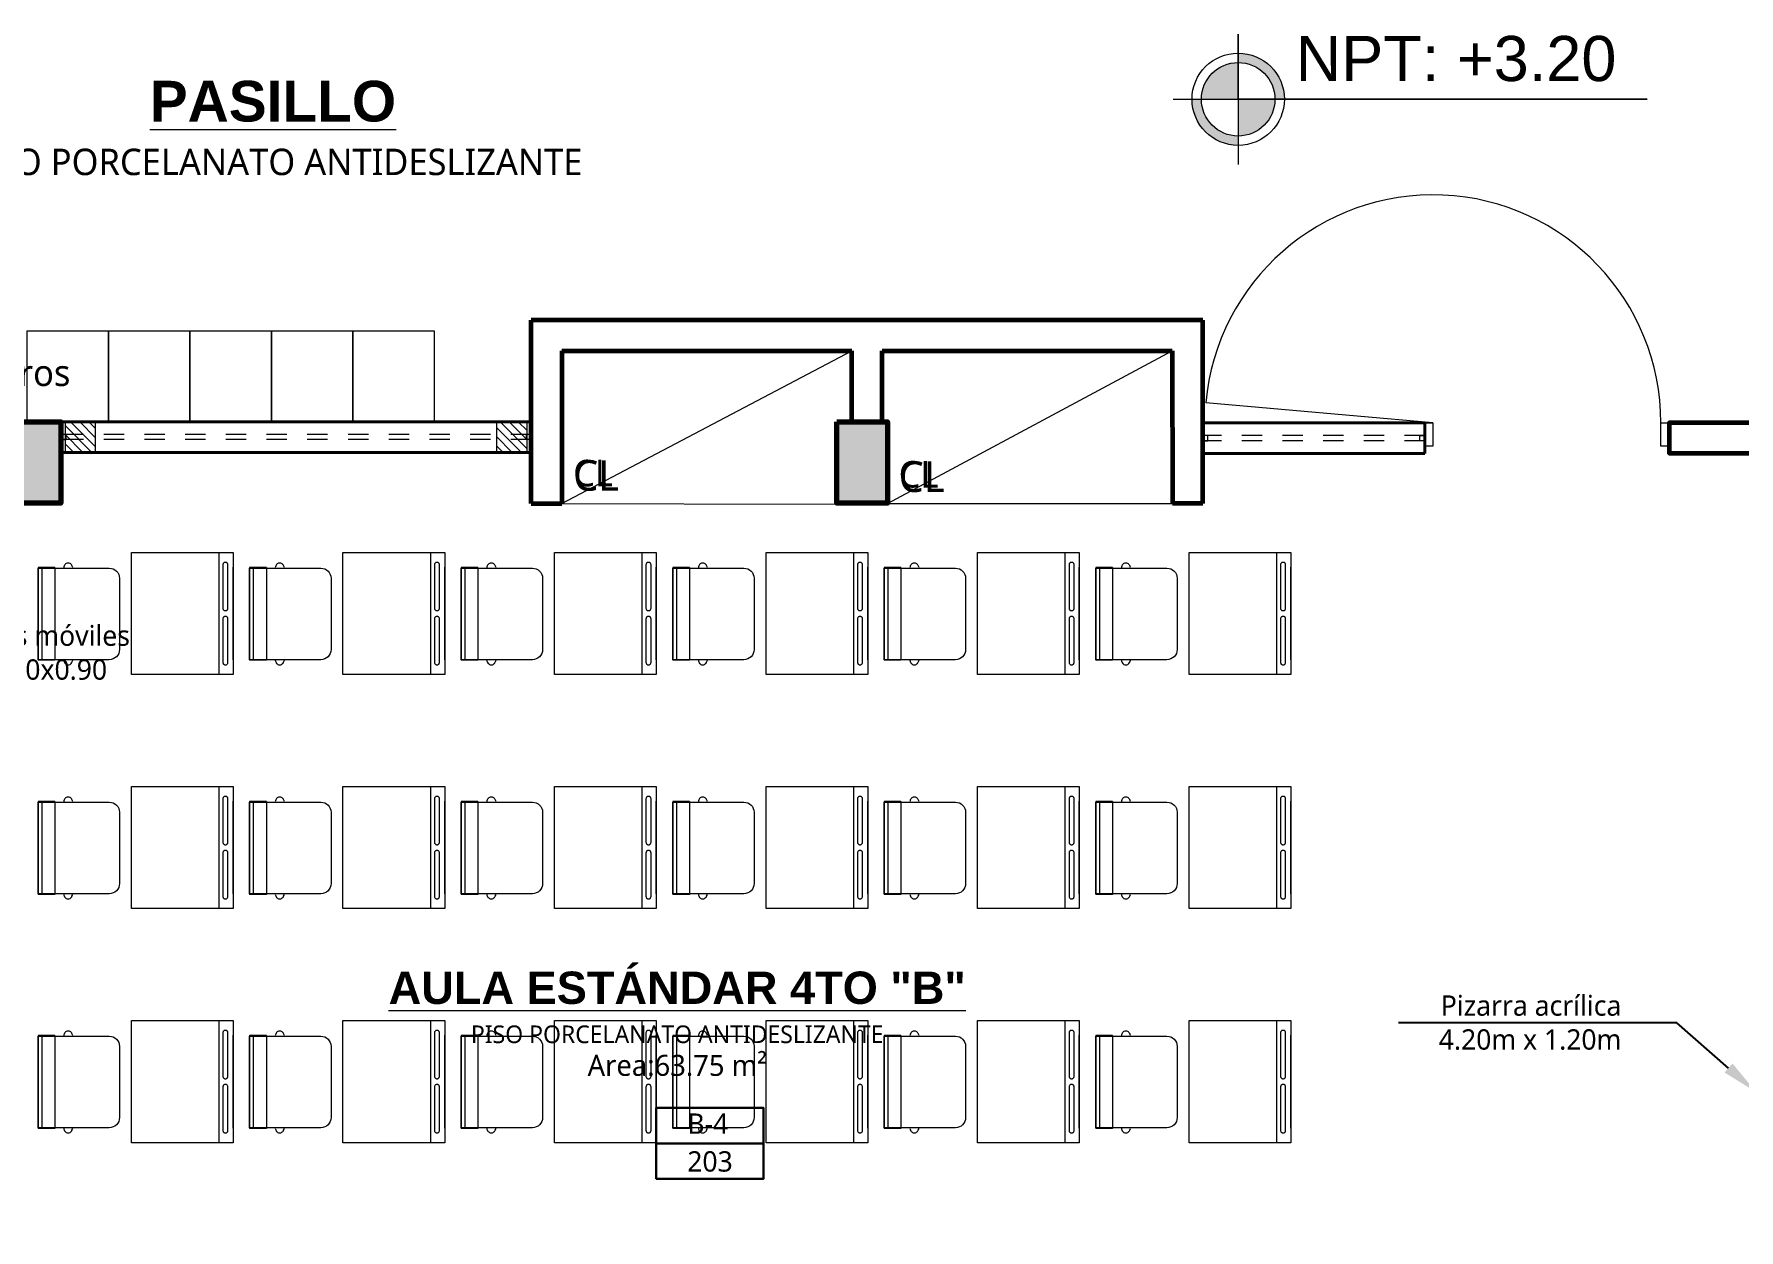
# Model space of a CAD drawing. Header units: metres. Extents: x 28 to 239, y -1 to 113.
# Drawn here: x 114.63 to 123.01, y 41.52 to 47.4 of the extents above; entities that cross this region are included whole.
import ezdxf
from ezdxf import colors
from ezdxf.entities.mleader import LeaderData, LeaderLine
from ezdxf.math import Vec2, Vec3

# ---------------------------------------------------------------- set-up
doc = ezdxf.new("R2010")
doc.units = ezdxf.units.M
doc.linetypes.add('DASHED2', pattern=[0.375, 0.25, -0.125])
doc.layers.add('01', color=7, linetype='Continuous', lineweight=5, true_color=0xcc6600)
doc.layers.add('Mobiliario', color=7, linetype='Continuous', lineweight=0, true_color=0x7f7f7f)
for name, color, linetype, lineweight in [('COLUMNAS 50', 32, 'Continuous', 70), ('COLUMNETASSS', 211, 'Continuous', 20), ('Equipamiento SR', 23, 'Continuous', 0), ('GRAFO 0 BLANCO', 7, 'Continuous', 0), ('GRAFO01', 7, 'Continuous', 0), ('letras sr', 7, 'Continuous', 5), ('MOBILIARIO_Pen_No__1', 7, 'Continuous', 13), ('muro bajo', 191, 'Continuous', 40), ('Muros el', 144, 'Continuous', 60), ('Puertas El', 21, 'Continuous', 15), ('TEXTO 100', 7, 'Continuous', 20), ('Vanos', 140, 'Continuous', 5), ('VENTANAS  50', 161, 'Continuous', 9)]:
    doc.layers.add(name, color=color, linetype=linetype, lineweight=lineweight)
doc.layers.add('perimetroooo', color=3, linetype='Continuous')
doc.styles.add('Generales', font='trebuc.ttf', dxfattribs={"height": 0.1})
doc.styles.add('JOS', font='arial.ttf', dxfattribs={"height": 1})
doc.styles.add('Santa Rosa 1 50', font='trebuc.ttf')

# ---------------------------------------------------------------- blocks, each defined once
blk = doc.blocks.new('School Desk 2')
at = {"layer": 'Equipamiento SR', "linetype": 'Continuous'}
for p, q in [((0.1995077689090495, 0.3017161561056326), (0.6995077689090495, 0.3017161561056326)), ((0.1995077689090494, -0.2982838438943675), (0.1995077689090495, 0.3017161561056326)), ((0.6290288181971163, 0.3017161561056326), (0.6290288181971163, -0.2982838438943677)), ((0.6526425195602622, 0.2496598442804857), (0.6538612632618038, 0.2513570650436437)), ((0.6538612632618038, 0.2513570650436437), (0.6553142139380191, 0.252780703952442)), ((0.6553142139380191, 0.252780703952442), (0.6569579999269314, 0.2538902303617901)), ((0.6569579999269314, 0.2538902303617901), (0.6587405752341685, 0.2546476467919159)), ((0.6587405752341685, 0.2546476467919159), (0.6606098938653587, 0.2550326879202742)), ((0.6606098938653587, 0.2550326879202742), (0.6625052354937352, 0.2550326879202742)), ((0.6625052354937352, 0.2550326879202742), (0.6643745541249254, 0.2546476467919159)), ((0.6643745541249254, 0.2546476467919159), (0.6661571294321625, 0.2538902303617901)), ((0.6661571294321625, 0.2538902303617901), (0.6678009154210748, 0.252780703952442)), ((0.6678009154210748, 0.252780703952442), (0.6692538660972901, 0.2513570650436437)), ((0.6692538660972901, 0.2513570650436437), (0.6704726097988317, 0.2496598442804857)), ((0.6995077689090495, 0.3017161561056326), (0.6995077689090495, -0.2982838438943675)), ((-0.2410380114348112, 0.2279848786331774), (-0.2590611055691766, 0.2279848786331774)), ((-0.2590611055691766, 0.2279848786331774), (-0.2590611055691764, -0.2279848786331774)), ((-0.1766788022277727, 0.2279848786331774), (-0.2410380114348112, 0.2279848786331774)), ((-0.2410380114348112, 0.2279848786331774), (-0.2410380114348111, -0.2279848786331774)), ((-0.1766788022277727, 0.2279848786331774), (-0.1766788022277725, -0.2279848786331775)), ((-0.1321664655412146, 0.2314451824577654), (-0.1326888173346903, 0.2279848786331774)), ((-0.130869652848115, 0.2356097062407981), (-0.1321664655412146, 0.2314451824577654)), ((-0.1289721426366399, 0.2394474516977899), (-0.130869652848115, 0.2356097062407981)), ((-0.1265324866504576, 0.2428444263894243), (-0.1289721426366399, 0.2394474516977899)), ((-0.1236265852980272, 0.2456917042070209), (-0.1265324866504576, 0.2428444263894243)), ((-0.1203390133202028, 0.247908223860399), (-0.1236265852980272, 0.2456917042070209)), ((-0.1167738627057284, 0.2494255898859686), (-0.1203390133202028, 0.247908223860399)), ((-0.1130373940264465, 0.2501956721426852), (-0.1167738627057284, 0.2494255898859686)), ((-0.1092423736034963, 0.2501956721426852), (-0.1130373940264465, 0.2501956721426852)), ((-0.1055059049242144, 0.2494255898859686), (-0.1092423736034963, 0.2501956721426852)), ((-0.10194075430974, 0.247908223860399), (-0.1055059049242144, 0.2494255898859686)), ((-0.09865318233191572, 0.2456917042070209), (-0.10194075430974, 0.247908223860399)), ((-0.09574728097948526, 0.2428444263894243), (-0.09865318233191572, 0.2456917042070209)), ((-0.09330762499330292, 0.2394474516977899), (-0.09574728097948526, 0.2428444263894243)), ((-0.0923599541791148, 0.2375298455519531), (-0.09330762499330292, 0.2394474516977899)), ((-0.0876423579455668, 0.2279848786331774), (-0.0923599541791148, 0.2375298455519531)), ((0.6507146491854036, 0.2434738545735721), (0.6510442738164254, 0.2456574430778143)), ((0.6507146491854036, 0.2423668613295421), (0.6507146491854036, 0.2434738545735721)), ((0.6507146491854036, 0.02704780928709671), (0.6507146491854036, 0.2423668613295421)), ((0.6510442738164254, 0.2456574430778143), (0.6516926801629751, 0.2477397049693306)), ((0.6516926801629751, 0.2477397049693306), (0.6526425195602622, 0.2496598442804857)), ((0.6704726097988317, 0.2496598442804857), (0.6714224491961188, 0.2477397049693306)), ((0.6714224491961188, 0.2477397049693306), (0.6720708555426685, 0.2456574430778143)), ((0.6720708555426685, 0.2456574430778143), (0.6724004801736904, 0.2434738545735721)), ((0.6724004801736904, 0.2434738545735721), (0.6724004801736904, 0.2423668613295421)), ((0.6724004801736904, 0.2423668613295421), (0.6724004801736906, 0.02704780928709682)), ((0.6995077689090495, -0.2262687225275448), (0.6995077689090495, 0.2297010347388101)), ((0.6507146491854036, 0.02594081604306675), (0.6507146491854036, 0.02704780928709671)), ((0.6510442738164254, 0.02375722753882459), (0.6507146491854036, 0.02594081604306675)), ((0.6516926801629753, 0.0216749656473082), (0.6510442738164254, 0.02375722753882459)), ((0.6526425195602622, 0.01975482633615322), (0.6516926801629753, 0.0216749656473082)), ((0.653861263261804, 0.01805760557299518), (0.6526425195602622, 0.01975482633615322)), ((0.6553142139380191, 0.01663396666419681), (0.653861263261804, 0.01805760557299518)), ((0.6569579999269314, 0.01552444025484867), (0.6553142139380191, 0.01663396666419681)), ((0.6587405752341687, 0.01476702382472295), (0.6569579999269314, 0.01552444025484867)), ((0.660609893865359, 0.0143819826963647), (0.6587405752341687, 0.01476702382472295)), ((0.6625052354937352, 0.0143819826963647), (0.660609893865359, 0.0143819826963647)), ((0.6643745541249256, 0.01476702382472295), (0.6625052354937352, 0.0143819826963647)), ((0.6661571294321628, 0.01552444025484867), (0.6643745541249256, 0.01476702382472295)), ((0.6678009154210748, 0.01663396666419681), (0.6661571294321628, 0.01552444025484867)), ((0.6692538660972903, 0.01805760557299518), (0.6678009154210748, 0.01663396666419681)), ((0.6704726097988319, 0.01975482633615322), (0.6692538660972903, 0.01805760557299518)), ((0.6714224491961188, 0.0216749656473082), (0.6704726097988319, 0.01975482633615322)), ((0.6720708555426685, 0.02375722753882459), (0.6714224491961188, 0.0216749656473082)), ((0.6724004801736906, 0.02594081604306675), (0.6720708555426685, 0.02375722753882459)), ((0.6724004801736906, 0.02704780928709682), (0.6724004801736906, 0.02594081604306675)), ((0.6507146491854036, -0.02250850383180159), (0.6510442738164254, -0.02032491532755931)), ((0.6507146491854036, -0.02361549707583155), (0.6507146491854036, -0.02250850383180159)), ((0.6507146491854036, -0.2389345491182769), (0.6507146491854036, -0.02361549707583155)), ((0.6510442738164254, -0.02032491532755931), (0.6516926801629753, -0.01824265343604303)), ((0.6516926801629753, -0.01824265343604303), (0.6526425195602622, -0.01632251412488805)), ((0.6526425195602622, -0.01632251412488805), (0.653861263261804, -0.01462529336172991)), ((0.653861263261804, -0.01462529336172991), (0.6553142139380191, -0.01320165445293164)), ((0.6553142139380191, -0.01320165445293164), (0.6569579999269314, -0.01209212804358351)), ((0.6569579999269314, -0.01209212804358351), (0.6587405752341687, -0.01133471161345778)), ((0.6587405752341687, -0.01133471161345778), (0.660609893865359, -0.01094967048509943)), ((0.660609893865359, -0.01094967048509943), (0.6625052354937352, -0.01094967048509943)), ((0.6625052354937352, -0.01094967048509943), (0.6643745541249256, -0.01133471161345778)), ((0.6643745541249256, -0.01133471161345778), (0.6661571294321628, -0.01209212804358351)), ((0.6661571294321628, -0.01209212804358351), (0.6678009154210748, -0.01320165445293164)), ((0.6678009154210748, -0.01320165445293164), (0.6692538660972903, -0.01462529336172991)), ((0.6692538660972903, -0.01462529336172991), (0.6704726097988319, -0.01632251412488805)), ((0.6704726097988319, -0.01632251412488805), (0.6714224491961188, -0.01824265343604303)), ((0.6714224491961188, -0.01824265343604303), (0.6720708555426685, -0.02032491532755931)), ((0.6720708555426685, -0.02032491532755931), (0.6724004801736906, -0.02250850383180159)), ((0.6724004801736906, -0.02250850383180159), (0.6724004801736906, -0.02361549707583155)), ((0.6724004801736906, -0.02361549707583155), (0.6724004801736908, -0.2389345491182769)), ((-0.2410380114348111, -0.2279848786331774), (-0.2590611055691764, -0.2279848786331774)), ((-0.1766788022277725, -0.2279848786331774), (-0.2410380114348111, -0.2279848786331774)), ((-0.1326888173346901, -0.2279848786331775), (-0.1321664655412145, -0.2314451824577655)), ((-0.1321664655412145, -0.2314451824577655), (-0.1308696528481149, -0.2356097062407981)), ((-0.1308696528481149, -0.2356097062407981), (-0.1289721426366398, -0.23944745169779)), ((-0.1289721426366398, -0.23944745169779), (-0.1265324866504575, -0.2428444263894244)), ((-0.1265324866504575, -0.2428444263894244), (-0.1236265852980271, -0.2456917042070209)), ((-0.1236265852980271, -0.2456917042070209), (-0.1203390133202027, -0.247908223860399)), ((-0.1203390133202027, -0.247908223860399), (-0.1167738627057283, -0.2494255898859687)), ((-0.1167738627057283, -0.2494255898859687), (-0.1130373940264464, -0.2501956721426852)), ((-0.1130373940264464, -0.2501956721426852), (-0.1092423736034962, -0.2501956721426852)), ((-0.1092423736034962, -0.2501956721426852), (-0.1055059049242143, -0.2494255898859687)), ((-0.1055059049242143, -0.2494255898859687), (-0.1019407543097399, -0.247908223860399)), ((-0.1019407543097399, -0.247908223860399), (-0.09865318233191561, -0.2456917042070209)), ((-0.09865318233191561, -0.2456917042070209), (-0.09574728097948515, -0.2428444263894244)), ((-0.09574728097948515, -0.2428444263894244), (-0.0933076249933028, -0.23944745169779)), ((-0.0933076249933028, -0.23944745169779), (-0.09235995417911469, -0.2375298455519531)), ((-0.09235995417911469, -0.2375298455519531), (-0.08764235794556674, -0.2279848786331775)), ((0.6507146491854036, -0.2400415423623069), (0.6507146491854036, -0.2389345491182769)), ((0.6510442738164256, -0.2422251308665491), (0.6507146491854036, -0.2400415423623069)), ((0.6516926801629755, -0.2443073927580655), (0.6510442738164256, -0.2422251308665491)), ((0.6526425195602624, -0.2462275320692204), (0.6516926801629755, -0.2443073927580655)), ((0.653861263261804, -0.2479247528323786), (0.6526425195602624, -0.2462275320692204)), ((0.6553142139380191, -0.2493483917411768), (0.653861263261804, -0.2479247528323786)), ((0.6569579999269314, -0.250457918150525), (0.6553142139380191, -0.2493483917411768)), ((0.6587405752341687, -0.2512153345806508), (0.6569579999269314, -0.250457918150525)), ((0.6606098938653592, -0.2516003757090089), (0.6587405752341687, -0.2512153345806508)), ((0.6643745541249256, -0.2512153345806508), (0.6625052354937352, -0.2516003757090089)), ((0.666157129432163, -0.250457918150525), (0.6643745541249256, -0.2512153345806508)), ((0.667800915421075, -0.2493483917411768), (0.666157129432163, -0.250457918150525)), ((0.6692538660972903, -0.2479247528323786), (0.667800915421075, -0.2493483917411768)), ((0.6704726097988322, -0.2462275320692204), (0.6692538660972903, -0.2479247528323786)), ((0.6714224491961188, -0.2443073927580655), (0.6704726097988322, -0.2462275320692204)), ((0.6720708555426688, -0.2422251308665491), (0.6714224491961188, -0.2443073927580655)), ((0.6724004801736908, -0.2400415423623069), (0.6720708555426688, -0.2422251308665491)), ((0.6724004801736908, -0.2389345491182769), (0.6724004801736908, -0.2400415423623069)), ((0.6995077689090495, -0.2982838438943675), (0.1995077689090494, -0.2982838438943675)), ((0.6290288181971165, -0.2832649421858392), (0.6294560290675858, -0.2832649421858392)), ((0.6625052354937352, -0.2516003757090089), (0.6606098938653592, -0.2516003757090089))]:
    blk.add_line(p, q, dxfattribs=at)
blk.add_lwpolyline([(-0.2590611055691765, 0.225), (0.09093889443082348, 0.225, -0.414213562373095), (0.1409388944308235, 0.1749999999999999), (0.1409388944308235, -0.1749999999999999, -0.414213562373095), (0.09093889443082348, -0.225), (-0.2590611055691765, -0.225), (-0.2590611055691765, 0.225)], format="xyb", dxfattribs=at)
blk = doc.blocks.new('A$C5A0F33B4')
at = {"layer": 'Puertas El', "linetype": 'Continuous'}
blk.add_line((1.119999441994196, 1.16000029099586), (1.217613820813028, 2.275737793701303), dxfattribs=at)
at = {"layer": 'Puertas El', "linetype": 'ByBlock'}
for p, q in [((1.004999441994187, 1.160000290572533), (1.004999441846962, 1.200000290572525)), ((1.004999441846962, 1.200000290572525), (1.119999441846915, 1.200000290995852)), ((1.119999441846915, 1.200000290995852), (1.004999441846962, 1.200000290572525)), ((1.119999441846915, 1.200000290995852), (1.119999441994196, 1.16000029099586)), ((1.119999441994196, 1.16000029099586), (1.004999441994187, 1.160000290572533)), ((1.119999438734339, 8.519135334950079e-07), (1.00499943873433, 8.519135334950079e-07)), ((1.004999446264321, 8.522264280941272e-07), (1.00499944611704, 0.04000085222643435)), ((1.00499944611704, 0.04000085222643435), (1.119999446117049, 0.0400008526497615)), ((1.11999944626433, 8.526497694560931e-07), (1.004999446264321, 8.522264280941272e-07)), ((1.11999944626433, 8.526497694560931e-07), (1.004999446264321, 8.522264280941272e-07)), ((1.119999446117049, 0.0400008526497615), (1.11999944626433, 8.526497694560931e-07))]:
    blk.add_line(p, q, dxfattribs=at)
blk.add_arc((1.119999441994196, 1.16000029099586), 1.119999438346097, 270.0000002109128, 85.00000021091442, dxfattribs=at)
blk = doc.blocks.new('A$C196F1E11')
at = {"layer": '01', "lineweight": 5}
h = blk.add_hatch(dxfattribs=at)
h.set_pattern_fill('ANSI31', scale=0.01, angle=-90.00000000000001)
h.set_pattern_definition([(315, (-134.0448117479611, -149.7282266687256), (0.02245064030267289, 0.02245064030267288), [])])
h.paths.add_polyline_path([(4.056947204844619e-07, 0.1499992563383188), (4.056947204844619e-07, -1.967465408370117e-07), (0.1500004056946977, -1.967465408370117e-07), (0.1500004056946977, 0.1499992563383188)])
at = {"layer": 'COLUMNETASSS', "color": 7, "lineweight": 5}
blk.add_lwpolyline([(4.056947204844619e-07, 0.1499992563383188), (4.056947204844619e-07, -1.967465408370117e-07), (0.1500004056946977, -1.967465408370117e-07), (0.1500004056946977, 0.1499992563383188)], close=True, dxfattribs=at)

msp = doc.modelspace()

# ---------------------------------------------------------------- hatches: boundary and pattern name
at = {"layer": 'GRAFO 0 BLANCO', "true_color": 0x939598}
h = msp.add_hatch(color=252, dxfattribs=at)
h.dxf.hatch_style = 1
h.paths.add_polyline_path([(123.175663276971, 45.4904911936093), (123.425663276971, 45.4904911936093), (123.425663276971, 45.09049119360927), (123.175663276971, 45.09049119360927)])
h.paths.add_polyline_path([(128.9266680314387, 42.22698353088455), (129.0766680314387, 42.22698353088455), (129.0766680314387, 41.82698353088458), (128.9266680314387, 41.82698353088458)])
h.paths.add_polyline_path([(123.1756632730131, 42.22698353088455), (123.3256632730131, 42.22698353088455), (123.3256632730131, 41.82698353088458), (123.1756632730131, 41.82698353088458)])
h.paths.add_polyline_path([(123.1756632731699, 39.39633395044038), (123.4256632731699, 39.39633395044038), (123.4256632731699, 38.9963339504404), (123.1756632731699, 38.9963339504404)])
h.paths.add_polyline_path([(128.8766680314415, 39.39633395044038), (129.1266680314415, 39.39633395044038), (129.1266680314415, 38.9963339504404), (128.8766680314415, 38.9963339504404)])
h.paths.add_polyline_path([(132.9583954475651, 39.39633395044038), (133.2083954475651, 39.39633395044038), (133.2083954475651, 38.9963339504404), (132.9583954475651, 38.9963339504404)])
h.paths.add_polyline_path([(133.0583954475651, 42.22696843089082), (133.2083954475651, 42.22696843089082), (133.2083954475651, 41.82696843089079), (133.0583954475651, 41.82696843089079)])
h.paths.add_polyline_path([(118.5747909120861, 45.4904911936093), (118.8247909120861, 45.4904911936093), (118.8247909120861, 45.09049119360927), (118.5747909120861, 45.09049119360927)])
h.paths.add_polyline_path([(118.5747909077392, 39.39633395044038), (118.8247909077392, 39.39633395044038), (118.8247909077392, 38.9963339504404), (118.5747909077392, 38.9963339504404)])
h.paths.add_polyline_path([(114.5129955051331, 39.39633395044038), (114.7629955051331, 39.39633395044038), (114.7629955051331, 38.9963339504404), (114.5129955051331, 38.9963339504404)])
h.paths.add_polyline_path([(114.5129955083883, 45.4904911936093), (114.7629955083883, 45.4904911936093), (114.7629955083883, 45.09049119360927), (114.5129955083883, 45.09049119360927)])
h.paths.add_polyline_path([(109.9230053872969, 45.4904911936093), (110.1730053872969, 45.4904911936093), (110.1730053872969, 45.09049119360927), (109.9230053872969, 45.09049119360927)])
h.paths.add_polyline_path([(109.9230053824862, 39.39633395044038), (110.1730053824862, 39.39633395044038), (110.1730053824862, 38.9963339504404), (109.9230053824862, 38.9963339504404)])
at = {"layer": 'TEXTO 100', "ltscale": 1.3}
h = msp.add_hatch(color=7, dxfattribs=at)
edge = h.paths.add_edge_path()
edge.add_line((120.7282627601155, 47.07575589437485), (120.5476194203865, 47.07575589722629))
edge.add_line((120.5476194203865, 47.07575589722629), (120.5476194203865, 46.89511255785405))
edge.add_arc((120.547619421991, 47.07575589722629), 0.1806433393724134, 269.9999994913017, 359.9999990956475)
edge = h.paths.add_edge_path()
edge.add_arc((120.5476194216343, 47.07575589437485), 0.1806433422236752, 90.00000039565423, 180)
edge.add_line((120.3669760806584, 47.07575589437485), (120.5476194203874, 47.07575589722629))
edge.add_line((120.5476194203865, 47.07575589722629), (120.5476194203865, 47.25639923659853))
edge = h.paths.add_edge_path()
edge.add_line((120.5476194203865, 47.30249293371915), (120.5476194203865, 47.25639923659853))
edge.add_arc((120.5476194191396, 47.07575589437485), 0.1806433422236752, 0, 89.99999960434582, ccw=False)
edge.add_line((120.7282627601155, 47.07575589437485), (120.7743564600876, 47.07575589722629))
edge.add_arc((120.547619421991, 47.07575589722629), 0.2267370380968789, 0, 90.00000040528428)
msp.add_hatch(color=7, dxfattribs=at).paths.add_polyline_path([(120.366976080586, 47.07575589722629), (120.3208823806245, 47.07575589722629, 0.4142135623730951), (120.5476194203865, 46.84901885746433), (120.5476194203865, 46.89511255742579, -0.4142135623730951)])

# ---------------------------------------------------------------- linework, layer by layer
at = {"layer": 'COLUMNAS 50', "linetype": 'Continuous'}
for points in [[(114.5129955083883, 45.4904911936093), (114.7629955083883, 45.4904911936093), (114.7629955083883, 45.09049119360944), (114.5129955083883, 45.09049119360944), (114.5129955083883, 45.4904911936093)], [(118.5747909120863, 45.4904911936093), (118.8247909120863, 45.4904911936093), (118.8247909120863, 45.09049119360944), (118.5747909120863, 45.09049119360944), (118.5747909120863, 45.4904911936093)]]:
    msp.add_lwpolyline(points, dxfattribs=at)
at = {"layer": 'Equipamiento SR'}
for points in [[(114.5969962072845, 45.48690961215862), (114.5969962072845, 45.93690961215861), (114.9969962072845, 45.93690961215861), (114.9969961596576, 45.4869041047392)], [(114.9969962072844, 45.48690961215862), (114.9969962072844, 45.93690961215861), (115.3969962072844, 45.93690961215861), (115.3969961596575, 45.4869041047392)], [(115.3969962072844, 45.48690961215862), (115.3969962072844, 45.93690961215861), (115.7969962072844, 45.93690961215861), (115.7969961596575, 45.4869041047392)], [(115.7969962072844, 45.48690961215862), (115.7969962072844, 45.93690961215861), (116.1969962072844, 45.93690961215861), (116.1969961596575, 45.4869041047392)], [(116.1969962072844, 45.48690961215862), (116.1969962072844, 45.93690961215861), (116.5969962072844, 45.93690961215861), (116.5969961596575, 45.4869041047392)]]:
    msp.add_lwpolyline(points, dxfattribs=at)
at = {"layer": 'GRAFO 0 BLANCO', "color": 1, "lineweight": 30}
msp.add_lwpolyline([(117.6879298676093, 42.11890753662706), (118.2150959851531, 42.11890753662706), (118.2150959851531, 41.77098829092134), (117.6879298676093, 41.77098829092134)], close=True, dxfattribs=at)
msp.add_lwpolyline([(118.2150959851531, 41.9449479137742), (117.6879298676093, 41.9449479137742)], dxfattribs=at)
at = {"layer": 'Mobiliario', "linetype": 'Continuous'}
for p, q in [((117.2235402149727, 45.08934873780146), (118.6486674382522, 45.83971659096859)), ((118.8238223202258, 45.08961329090086), (120.2239451357506, 45.83997704288797)), ((117.073513767564, 45.08932393436766), (118.5753833193729, 45.08534353163668)), ((118.8254267311019, 45.08961359533744), (120.2240691626348, 45.08984484372547))]:
    msp.add_line(p, q, dxfattribs=at)
at = {"layer": 'muro bajo', "linetype": 'Continuous'}
for p, q in [((117.0734722396247, 45.49049104584444), (114.7629955056846, 45.49049119360936)), ((121.4647910449993, 45.48533344927382), (120.3740302254926, 45.48532302009761)), ((121.4647910449993, 45.48533344927382), (121.4648140040887, 45.33534358407273)), ((117.0734722396489, 45.34049104584442), (114.7630203066653, 45.34049119360778)), ((121.4648140025056, 45.33535392631462), (120.3740550231263, 45.335343497156))]:
    msp.add_line(p, q, dxfattribs=at)
at = {"layer": 'Muros el', "ltscale": 0.05}
for p, q in [((120.3739467774566, 45.99002829844515), (117.073364935531, 45.98948257999731)), ((120.3740956098042, 45.08986964910352), (120.3739467774566, 45.99002829844515)), ((117.073513767564, 45.08932393436766), (117.073364935531, 45.98948257999731)), ((117.2234161882452, 45.83948093875136), (118.6486674382522, 45.83971659096859)), ((117.2234161882452, 45.83948093875136), (117.2235402149727, 45.08934873780146)), ((118.6487253173588, 45.48965488048987), (118.6486674382522, 45.83971659096859)), ((118.7986938858929, 45.83974139442206), (120.2239451357506, 45.83997704288797)), ((118.7987517650741, 45.489679685819), (118.7986938858929, 45.83974139442206)), ((120.2239451357506, 45.83997704288797), (120.2240691626354, 45.08984484008208)), ((117.073513767564, 45.08932393436766), (117.2235402149727, 45.08934873780146)), ((120.3740956098042, 45.08986964910352), (120.2240691626348, 45.08984484372547))]:
    msp.add_line(p, q, dxfattribs=at)
msp.add_lwpolyline([(123.1761282246387, 45.48617475225841), (122.6646632401599, 45.48617475225841), (122.6646632401599, 45.33617475225842), (123.176153011631, 45.33625932189204)], dxfattribs=at)
at = {"layer": 'TEXTO 100', "color": 7, "ltscale": 1.3}
msp.add_lwpolyline([(120.2274884828742, 47.07575589722629), (122.5572997115672, 47.07575589722629), (120.5476194203865, 47.07575589722629), (120.5476194203865, 47.39588683081823), (120.5476194203865, 46.75562495793153)], dxfattribs=at)
for radius in [0.2267370397619712, 0.1806433398005204]:
    msp.add_circle((120.5476194203865, 47.07575589722629), radius, dxfattribs=at)
at = {"layer": 'Vanos', "linetype": 'DASHED2', "ltscale": 0.3}
for p, q in [((114.7629993724914, 45.40295076877268), (114.7629993723994, 45.42795076877263)), ((114.7879993723994, 45.42795076886472), (114.7629993723993, 45.42795076877266)), ((117.0734722396247, 45.42799147006468), (114.762999639204, 45.42799148086644)), ((114.7879993724914, 45.40295076886471), (114.7879993723994, 45.42795076886472)), ((117.0509651840819, 45.40299119277068), (117.0509651841741, 45.42799119277066)), ((120.3740224229719, 45.39783701411909), (120.3740224228799, 45.42283701411904)), ((120.3990224228799, 45.42283701421113), (120.3740224228798, 45.42283701411907)), ((121.4647829358612, 45.42284846747425), (120.3831103662567, 45.42284847253121)), ((120.3990224229718, 45.39783701421112), (120.3990224228799, 45.42283701421113)), ((121.439802524498, 45.39783851676533), (121.43980252459, 45.42283851676534)), ((121.43980252459, 45.42283851676534), (121.46480252459, 45.42283851667328)), ((121.4648025244979, 45.3978385166733), (121.46480252459, 45.42283851667325)), ((114.7629993724914, 45.40295076877268), (114.7879993724914, 45.40295076886471)), ((117.0734722396247, 45.40299147006456), (114.7630037727008, 45.40299148076632)), ((117.0734722396247, 45.40299119268786), (117.0509651840819, 45.40299119277068)), ((120.3740224229719, 45.39783701411909), (120.3990224229718, 45.39783701421112)), ((121.4647867626347, 45.39784846742901), (120.3831103662567, 45.39784847243918)), ((121.4648025244979, 45.3978385166733), (121.439802524498, 45.39783851676533))]:
    msp.add_line(p, q, dxfattribs=at)
at = {"layer": 'Vanos', "linetype": 'Continuous'}
msp.add_line((114.7630203066656, 45.34049119193197), (117.0734722396247, 45.34049119193199), dxfattribs=at)
at = {"layer": 'VENTANAS  50'}
for p, q in [((121.4647910449993, 45.48534358407271), (120.3740302220925, 45.48534358407271)), ((120.3740550231264, 45.33534349653348), (121.4648140024942, 45.33535400038912)), ((121.4648140040887, 45.33534358407273), (120.374055023112, 45.33534358407273))]:
    msp.add_line(p, q, dxfattribs=at)

# ---------------------------------------------------------------- block references
at = {"layer": 'Equipamiento SR', "rotation": 90.00000000000001}
msp.add_blockref('A$C5A0F33B4', (122.6646638763762, 44.3660907857267), dxfattribs=at)
at = {"layer": 'MOBILIARIO_Pen_No__1', "linetype": 'Continuous'}
for p in [(114.9095760849423, 44.54666407650581), (115.9489990918214, 44.54666407319274), (116.9884220987005, 44.54666406987968), (118.0278451055796, 44.5466640655402), (119.0672681124587, 44.54666406222714), (120.1066911193378, 44.54666405891408), (114.9095760849423, 43.39666407650581), (115.9489990918214, 43.39666407319275), (116.9884220987005, 43.39666406987969), (118.0278451055796, 43.39666406554021), (119.0672681124587, 43.39666406222715), (120.1066911193378, 43.39666405891408), (114.9095760849423, 42.24666407650581), (115.9489990918214, 42.24666407319275), (116.9884220987005, 42.24666406987969), (118.0278451055796, 42.2466640655402), (119.0672681124587, 42.24666406222714), (120.1066911193378, 42.24666405891408)]:
    msp.add_blockref('School Desk 2', p, dxfattribs=at)
at = {"layer": 'perimetroooo', "color": 2}
for p in [(114.7829949462904, 45.34049193727105), (116.9034707088237, 45.34049166297478)]:
    msp.add_blockref('A$C196F1E11', p, dxfattribs=at)

# ---------------------------------------------------------------- texts
at = {"layer": 'GRAFO01', "style": 'JOS'}
msp.add_text('NPT: +3.20', height=0.2218070513746775, rotation=8.129988784924771e-09, dxfattribs=at).set_placement((120.8303258790197, 47.16501487171797))
at = {"layer": 'letras sr', "attachment_point": 1, "style": 'Santa Rosa 1 50'}
for s, width, insert, char_height in [('\\pxqc;{\\fSwis721 Ex BT|b1|i0|c0|p34;\\H1.25913x;\\LPASILLO\\P\\fTrebuchet MS|b0|i0|c0|p34;\\H0.65x;\\lPISO PORCELANATO ANTIDESLIZANTE}', 3.443884247384744, (114.0826675011664, 47.16625880357972), 0.15884), ('\\pxqc;{\\fSwis721 Ex BT|b1|i0|c0|p34;\\LAULA ESTÁNDAR 4TO "B"\\P\\fTrebuchet MS|b0|i0|c0|p34;\\H0.54545x;\\lPISO PORCELANATO ANTIDESLIZANTE\\P\\H1.1917x;Area:63.75 m²}', 3.443884247384744, (116.0691433515179, 42.78906986430061), 0.15884), ('B-4', 0.5527978681835748, (117.8404580992766, 42.09193147883278), 0.1), ('203', 0.5527978681835748, (117.8404580992766, 41.90628459353664), 0.1)]:
    msp.add_mtext_dynamic_manual_height_columns(s, width=width, gutter_width=1, heights=[0], dxfattribs=dict(at, insert=insert, char_height=char_height))
at = {"layer": 'letras sr', "insert": (114.0463450756463, 45.79640700370604), "char_height": 0.115, "width": 2.168975393214168, "attachment_point": 1, "style": 'Generales'}
msp.add_mtext('{\\H1.13043x;Casilleros }', dxfattribs=at)
at = {"layer": 'Mobiliario', "linetype": 'Continuous', "attachment_point": 1, "style": 'Santa Rosa 1 50'}
for insert, char_height in [((117.2796359195586, 45.30391678184584), 0.13), ((117.2796415692296, 45.30213002165897), 0.15), ((118.8793215992819, 45.29786195663338), 0.13), ((118.8793272489529, 45.29607519644651), 0.15)]:
    msp.add_mtext_dynamic_manual_height_columns('CL', width=0.5116325606649355, gutter_width=1, heights=[0], dxfattribs=dict(at, insert=insert, char_height=char_height))

# ---------------------------------------------------------------- leaders
at = {"layer": 'letras sr'}
ml = msp.add_multileader_mtext('Standard', dxfattribs=at)
ml.set_content('{\\H0.86957x;Muebles móviles\\P0.55x0.70x0.90} ', color=256, style='Generales')
ml.set_leader_properties()
ml.build(insert=Vec2(0, 0))
ml.multileader.update_dxf_attribs({"text_right_attachment_type": 6, "dogleg_length": 0.36, "arrow_head_size": 0.1})
ctx = ml.context
ctx.base_point, ctx.char_height, ctx.arrow_head_size, ctx.landing_gap_size, ctx.plane_origin, ctx.plane_x_axis, ctx.plane_y_axis = Vec3(113.9866183891119, 44.43181378780596), 0.115, 0.1, 0.09, Vec3(113.9018350143972, 45.08972002934516), Vec3(1, -2.449293598294706e-16), Vec3(2.449293598294706e-16, 1)
ctx.right_attachment = 6
notes = []
notes.append((ctx, [(0, (1, 1, 0), (113.80400101898, 44.43181378780596), (1, -2.449293598294707e-16), 0.1826173701318089, [(0, [(113.6284635790942, 44.1853768142586)], 0, [])])]))
ctx.mtext.insert, ctx.mtext.text_direction, ctx.mtext.flow_direction = Vec3(114.0766183891117, 44.49015554327721), Vec3(1, -2.449293598294706e-16), 5
ml = msp.add_multileader_mtext('Standard', dxfattribs=at)
ml.set_content('{\\H0.86957x;Pizarra acrílica\\P4.20m x 1.20m} ', color=256, style='Generales')
ml.set_leader_properties()
ml.build(insert=Vec2(0, 0))
ml.multileader.update_dxf_attribs({"text_right_attachment_type": 6, "dogleg_length": 0.36, "arrow_head_size": 0.18})
ctx = ml.context
ctx.base_point, ctx.char_height, ctx.arrow_head_size, ctx.landing_gap_size, ctx.plane_origin, ctx.plane_x_axis, ctx.plane_y_axis = Vec3(121.4259968979932, 42.61409599068384), 0.115, 0.18, 0.09, Vec3(122.4226366393062, 43.29536385500947), Vec3(1, 3.834758505292829e-17), Vec3(-3.834758505292829e-17, 1)
ctx.right_attachment, ctx.text_align_type = 6, 2
notes.append((ctx, [(1, (1, 1, 0), (122.7028953909197, 42.53726928506094), (-1, -3.83475850529283e-17), 0.1826173701318089, [(0, [(123.0925701419063, 42.19686215846369)], 0, [])])]))
ctx.mtext.insert, ctx.mtext.text_direction, ctx.mtext.rotation, ctx.mtext.alignment, ctx.mtext.flow_direction = Vec3(122.430278020788, 42.67226939506091), Vec3(1, 3.834758505292829e-17), 3.834758505292829e-17, 3, 5
for ctx, leaders in notes:
    for number, flags, end, landing, length, lines in leaders:
        leader = LeaderData()
        leader.index, (leader.has_last_leader_line, leader.has_dogleg_vector, leader.attachment_direction) = number, flags
        leader.last_leader_point, leader.dogleg_vector, leader.dogleg_length = Vec3(end), Vec3(landing), length
        for number, points, colour, breaks in lines:
            line = LeaderLine()
            line.index, line.vertices, line.color, line.breaks = number, Vec3.list(points), colors.encode_raw_color(colour), breaks
            leader.lines.append(line)
        ctx.leaders.append(leader)

doc.saveas('drawing.dxf')
